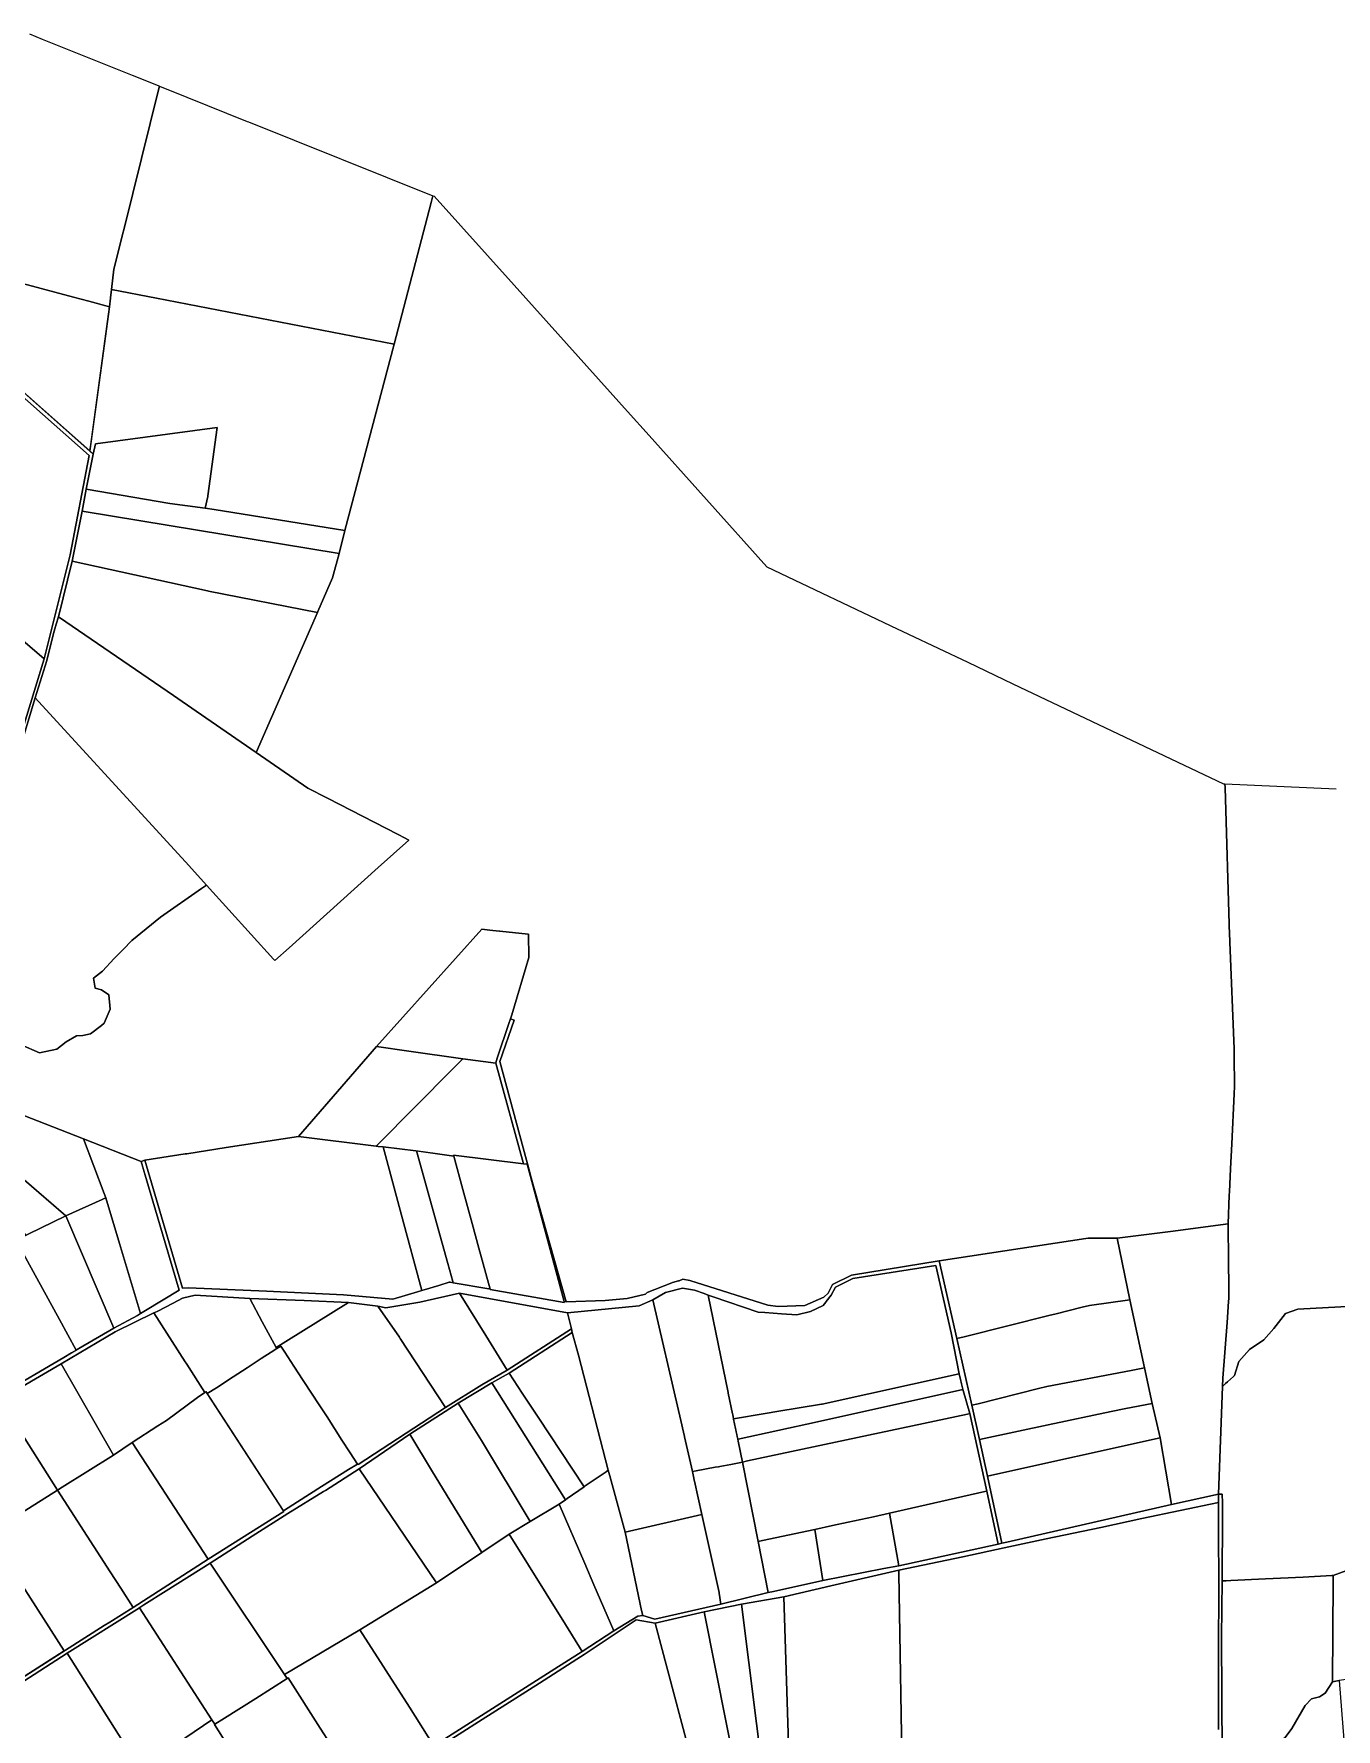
# Model space of a CAD drawing. Header units: metres. Extents: x 3 to 1005126, y 39 to 4383651.
# Drawn here: x 489444 to 490451, y 4374039 to 4375350 of the extents above; entities that cross this region are included whole.
import ezdxf

# ---------------------------------------------------------------- set-up
doc = ezdxf.new("R2010")
doc.units = ezdxf.units.M
doc.header["$MEASUREMENT"] = 0
doc.layers.add('TM_Llucmajor', color=7, linetype='Continuous')

msp = doc.modelspace()

# ---------------------------------------------------------------- linework, layer by layer
at = {"layer": 'TM_Llucmajor', "linetype": 'Continuous', "flags": 128}
for points in [[(489440.3, 4375350.4), (489450.3, 4375346.4), (489472.1, 4375337.6), (489519.8, 4375318.5), (489528.3, 4375315), (489540.6, 4375310.1), (489541.1, 4375309.9), (489540.5, 4375308), (489520.4, 4375227), (489520.3, 4375226.5), (489505.7, 4375168.4), (489503.9, 4375152.7), (489503.2, 4375146.2), (489503.1, 4375145.9), (489502.4, 4375139.2), (489486.3, 4375143.5), (489474.4, 4375146.7), (489435, 4375157.3)], [(489434, 4374568), (489448.1, 4374562), (489461.6, 4374564.8), (489468.9, 4374570.5), (489476.9, 4374575.2), (489481.7, 4374575.3), (489487.6, 4374576.5), (489496.1, 4374583.1), (489498.3, 4374584.8), (489502.9, 4374595.6), (489501.7, 4374606.9), (489496.1, 4374610.6), (489491.1, 4374612), (489490, 4374619.6), (489496.9, 4374625.1), (489505.9, 4374634.8), (489513, 4374642), (489519.7, 4374648.8), (489541.7, 4374666.8), (489573.5, 4374689.1), (489577.4, 4374691.6), (489629.1, 4374634.4), (489630.2, 4374633.3), (489641.3, 4374643.3), (489710.2, 4374705.4), (489733.8, 4374726.6), (489730.6, 4374728.2), (489725.7, 4374730.8), (489671, 4374758.9), (489655.7, 4374766.8), (489615.7, 4374794.4), (489663.2, 4374902.7), (489663.5, 4374903.3), (489674.8, 4374929.5), (489680, 4374948.3), (489684.5, 4374966), (489722.6, 4375110.3), (489751.3, 4375219.8), (489752.5, 4375225.1), (489753.6, 4375224.7), (489815.3, 4375155.9), (489905.4, 4375055.6), (489917.5, 4375042.1), (490010.9, 4374938), (490111.8, 4374890.1), (490115.6, 4374888.2), (490120.5, 4374886), (490166.3, 4374864.2), (490166.3, 4374864.1), (490201.3, 4374847.5), (490364.1, 4374770.1), (490365.3, 4374770.1), (490365.4, 4374767.2), (490368.9, 4374652.6), (490369, 4374650), (490369.1, 4374647.6), (490372.4, 4374565), (490372.4, 4374559.5), (490372.7, 4374535.8), (490372.4, 4374530.3), (490370.6, 4374491.4), (490369.6, 4374472.1), (490368.8, 4374454.4), (490368.7, 4374451.7), (490367.8, 4374429.5), (490323.3, 4374423.8), (490281.9, 4374418.5), (490259.6, 4374418.5), (490257.6, 4374418.2), (490144.3, 4374401.1), (490076.4, 4374390), (490061.8, 4374382.7), (490058.3, 4374376), (490055.1, 4374372.8), (490040.3, 4374366.4), (490019.7, 4374365.7), (490011.7, 4374366.7), (489951.3, 4374385.8), (489946, 4374386.9), (489943.1, 4374385.6), (489942.5, 4374385.5), (489938, 4374384.1), (489937.4, 4374383.9), (489918.4, 4374376.5), (489917, 4374375.3), (489902.8, 4374371.8), (489885.9, 4374370.3), (489855.6, 4374369.3), (489828.1, 4374466.9), (489827.4, 4374469.4), (489804.2, 4374555.1), (489815.4, 4374587.2), (489812.5, 4374588.2), (489813.5, 4374591.3), (489826.7, 4374635.8), (489826.4, 4374653.8), (489826.2, 4374653.8), (489804.2, 4374656.1), (489804, 4374656.1), (489798.8, 4374656.6), (489796.6, 4374656.9), (489790.3, 4374657.5), (489708.9, 4374566.7), (489648.6, 4374497.1), (489592.6, 4374488.8), (489562.1, 4374483.9), (489560.8, 4374483.7), (489529.7, 4374478.8), (489526.8, 4374477.9), (489482.1, 4374495.5), (489406.2, 4374525)], [(489420, 4374763), (489451.7, 4374866.8), (489471.8, 4374947.2), (489486.5, 4375024.1), (489402.8, 4375098.2)], [(489403.4, 4375101.8), (489489.8, 4375025.2), (489484.2, 4374998), (489481.2, 4374981.1), (489473.4, 4374942.5), (489462.8, 4374899.3), (489461.1, 4374893.6), (489458.9, 4374886.4), (489453.8, 4374865.5), (489444.8, 4374836.7), (489412.4, 4374729.4)], [(489412.4, 4374729.4), (489444.8, 4374836.7), (489563.6, 4374706.8), (489577.4, 4374691.6), (489573.5, 4374689.1), (489541.7, 4374666.8), (489519.7, 4374648.8), (489513, 4374642), (489505.9, 4374634.8), (489496.9, 4374625.1), (489490, 4374619.6), (489491.1, 4374612), (489496.1, 4374610.6), (489501.7, 4374606.9), (489502.9, 4374595.6), (489498.3, 4374584.8), (489496.1, 4374583.1), (489487.6, 4374576.5), (489481.7, 4374575.3), (489476.9, 4374575.2), (489468.9, 4374570.5), (489461.6, 4374564.8), (489448.1, 4374562), (489434, 4374568)], [(490474, 4374366.4), (490421.6, 4374363.5), (490412.1, 4374360.3), (490403.2, 4374348.5), (490395.3, 4374339.8), (490384.3, 4374332.4), (490376.1, 4374323.1), (490372.6, 4374312.2), (490372.3, 4374311.8), (490371.9, 4374311.4), (490367.3, 4374307.3), (490365.8, 4374306), (490363.4, 4374303.7), (490363.4, 4374303.7), (490363.7, 4374310.3), (490367, 4374353.3), (490368.2, 4374369.5), (490368.4, 4374371.8), (490368.3, 4374381.3), (490368.1, 4374400.1), (490367.8, 4374429.5), (490368.7, 4374451.7), (490368.8, 4374454.4), (490369.6, 4374472.1), (490370.6, 4374491.4), (490372.4, 4374530.3), (490372.7, 4374535.8), (490372.4, 4374559.5), (490372.4, 4374565), (490369.1, 4374647.6), (490369, 4374650), (490368.9, 4374652.6), (490365.4, 4374767.2), (490365.3, 4374770.1), (490451.4, 4374766.2)], [(489417.8, 4374297.3), (489467.1, 4374326.3), (489473, 4374329.8), (489478.7, 4374333.2), (489505.6, 4374349), (489523.9, 4374358.8), (489526.3, 4374360.1), (489530.2, 4374362.5), (489556.3, 4374378.4), (489532.5, 4374458.6), (489530, 4374467.3), (489526.8, 4374477.9), (489529.7, 4374478.8), (489558.9, 4374379.8), (489563.4, 4374380), (489623.9, 4374377.5), (489683.4, 4374374.6), (489721.6, 4374371.3), (489740.7, 4374377.1), (489744, 4374378.1), (489745.8, 4374378.6), (489757, 4374381.8), (489765.1, 4374384.5), (489765.5, 4374384.5), (489765.9, 4374384.4), (489768.2, 4374384), (489795.9, 4374379.2), (489796.8, 4374379.1), (489796.8, 4374378.8), (489854.2, 4374368.7), (489854.1, 4374369.4), (489854.1, 4374369.4), (489855.6, 4374369.3), (489885.9, 4374370.3), (489902.8, 4374371.8), (489917, 4374375.3), (489918.4, 4374376.5), (489937.4, 4374383.9), (489938, 4374384.1), (489942.5, 4374385.5), (489943.1, 4374385.6), (489946, 4374386.9), (489951.3, 4374385.8), (490011.7, 4374366.7), (490019.7, 4374365.7), (490040.3, 4374366.4), (490055.1, 4374372.8), (490058.3, 4374376), (490061.8, 4374382.7), (490076.4, 4374390), (490144.3, 4374401.1), (490157.9, 4374340.8), (490169.6, 4374289.2), (490175.4, 4374262.8), (490181.6, 4374234.3), (490192.7, 4374182.5), (490189.9, 4374181.8), (490181, 4374222.8), (490167.9, 4374282.8), (490162.8, 4374300.7), (490159.7, 4374313.6), (490153.5, 4374345.3), (490141.7, 4374397.3), (490077.3, 4374387.2), (490064, 4374380.6), (490060.7, 4374374.4), (490056.8, 4374369.4), (490056.5, 4374369), (490054.4, 4374366.4), (490044.6, 4374361.8), (490034.2, 4374359.3), (490022.2, 4374360), (490009.3, 4374360.9), (490004.2, 4374361.2), (489969.4, 4374373.1), (489965.4, 4374374.4), (489962.4, 4374375.6), (489954.9, 4374378.4), (489945.7, 4374379.8), (489932.5, 4374376.5), (489922.7, 4374370.8), (489912, 4374366.2), (489856.7, 4374360.7), (489773.2, 4374375.9), (489742.5, 4374368.9), (489716, 4374364.7), (489709.9, 4374365.8), (489687.1, 4374368.8), (489653, 4374370.2), (489610.8, 4374371.9), (489568.5, 4374374.3), (489558.7, 4374372), (489551.5, 4374368.3), (489539.1, 4374361.9), (489536.6, 4374360.7), (489506.6, 4374346), (489464.9, 4374321.4), (489417.7, 4374293.7)], [(490490.2, 4374172.8), (490449.1, 4374157.4), (490448.1, 4374157.4), (490425.8, 4374156.3), (490396.6, 4374154.9), (490369.8, 4374153.6), (490366.2, 4374153.4), (490363.2, 4374153.3), (490363.5, 4374204.6), (490363.4, 4374212.7), (490363.4, 4374213.8), (490363.3, 4374220.3), (490362.6, 4374220.3), (490360.3, 4374220.3), (490363.4, 4374303.7), (490365.8, 4374306), (490367.3, 4374307.3), (490371.9, 4374311.4), (490372.3, 4374311.8), (490372.6, 4374312.2), (490376.1, 4374323.1), (490384.3, 4374332.4), (490395.3, 4374339.8), (490403.2, 4374348.5), (490412.1, 4374360.3), (490421.6, 4374363.5), (490474, 4374366.4)], [(489412.4, 4374064), (489468.2, 4374099.8), (489498.3, 4374118.9), (489502.6, 4374121.5), (489520.7, 4374132.6), (489578.6, 4374170), (489637.3, 4374206.9), (489637.3, 4374206.9), (489636.9, 4374207.6), (489647.7, 4374214.6), (489666.3, 4374226.4), (489687.3, 4374239.4), (489694.2, 4374243.7), (489694.3, 4374243.8), (489694.6, 4374243.4), (489762.2, 4374287.4), (489790.5, 4374304.9), (489810.1, 4374316.4), (489859.8, 4374348.4), (489860.4, 4374345.6), (489811.5, 4374314.1), (489798, 4374306.6), (489772, 4374290.8), (489734.8, 4374266.9), (489695.4, 4374240.1), (489669.5, 4374223.3), (489667.9, 4374222.4), (489640.3, 4374205.5), (489612.8, 4374187.9), (489580.3, 4374167), (489546.2, 4374145.5), (489529, 4374134.7), (489525.9, 4374132.7), (489525.4, 4374132.4), (489469.5, 4374097.5), (489410.2, 4374059.3)], [(489753.3, 4374025.8), (489844, 4374083.5), (489868, 4374098.8), (489892.4, 4374114.6), (489911.1, 4374126.1), (489914.9, 4374126.5), (489924.2, 4374123.6), (489975.3, 4374135.2), (490012, 4374144.3), (490016, 4374145.2), (490054.1, 4374153.5), (490101.5, 4374162.8), (490112.9, 4374165), (490189.9, 4374181.8), (490192.7, 4374182.5), (490196.6, 4374183.3), (490324.1, 4374212.4), (490360.3, 4374220.3), (490360.3, 4374214.1), (490300.9, 4374201.5), (490269.3, 4374194.7), (490227.1, 4374185.8), (490194.4, 4374178.8), (490162.5, 4374172), (490137.7, 4374166.8), (490113, 4374161.5), (490060.4, 4374149.5), (490024, 4374141.1), (489991.2, 4374135.2), (489962.4, 4374129.3), (489924.6, 4374120.7), (489909.9, 4374123.1), (489869.6, 4374096.3), (489864, 4374092.7), (489835, 4374074.2), (489790.7, 4374046), (489755, 4374023.3)], [(490360.3, 4374038.2), (490360.3, 4374118.6), (490360.6, 4374128.8), (490360.3, 4374214.1), (490360.3, 4374220.3), (490362.6, 4374220.3), (490363.3, 4374220.3), (490363.4, 4374213.8), (490363.4, 4374212.7), (490363.5, 4374204.6), (490363.2, 4374153.3), (490362.7, 4374110), (490363.2, 4374018.5)], [(490115.8, 4373987.7), (490113.1, 4374159.1), (490113, 4374161.5), (490137.7, 4374166.8), (490162.5, 4374172), (490194.4, 4374178.8), (490227.1, 4374185.8), (490269.3, 4374194.7), (490300.9, 4374201.5), (490360.3, 4374214.1), (490360.6, 4374128.8), (490360.3, 4374118.6), (490360.3, 4374038.2)]]:
    msp.add_lwpolyline(points, dxfattribs=at)
for points in [[(489538.6, 4375146), (489503.9, 4375152.7), (489505.7, 4375168.4), (489520.3, 4375226.5), (489520.4, 4375227), (489540.5, 4375308), (489541.1, 4375309.9), (489562.2, 4375301.4), (489608.9, 4375282.7), (489609.8, 4375282.3), (489752.5, 4375225.1), (489751.3, 4375219.8), (489722.6, 4375110.3), (489538.8, 4375145.9), (489538.6, 4375146)], [(489487.1, 4375027.7), (489403.4, 4375101.8), (489435, 4375157.3), (489474.4, 4375146.7), (489486.3, 4375143.5), (489502.4, 4375139.2), (489487.1, 4375027.7)], [(489491.5, 4375033.2), (489489.8, 4375025.2), (489487.1, 4375027.7), (489487.8, 4375032.7), (489502.4, 4375139.2), (489503.1, 4375145.9), (489503.2, 4375146.2), (489503.9, 4375152.7), (489538.6, 4375146), (489538.8, 4375145.9), (489722.6, 4375110.3), (489684.5, 4374966), (489583.4, 4374982.3), (489576.4, 4374983.3), (489578.4, 4374992.5), (489578.5, 4374992.8), (489585.5, 4375045.7), (489491.5, 4375033.2)], [(489400.5, 4374910.8), (489368.9, 4374938), (489409.3, 4375010.9), (489407.8, 4375031), (489402.8, 4375098.2), (489486.5, 4375024.1), (489471.8, 4374947.2), (489451.7, 4374866.8), (489420.8, 4374893.4), (489400.5, 4374910.8)], [(489491.5, 4375033.2), (489585.5, 4375045.7), (489578.5, 4374992.8), (489578.4, 4374992.5), (489576.4, 4374983.3), (489549.1, 4374987), (489484.2, 4374998), (489489.8, 4375025.2), (489491.5, 4375033.2)], [(489680, 4374948.3), (489481.2, 4374981.1), (489484.2, 4374998), (489549.1, 4374987), (489576.4, 4374983.3), (489583.4, 4374982.3), (489684.5, 4374966), (489680, 4374948.3)], [(489578.1, 4374919.4), (489473.4, 4374942.5), (489481.2, 4374981.1), (489680, 4374948.3), (489674.8, 4374929.5), (489663.5, 4374903.3), (489663.2, 4374902.7), (489578.9, 4374919.2), (489578.1, 4374919.4)], [(489463.7, 4374898.7), (489462.8, 4374899.3), (489473.4, 4374942.5), (489578.1, 4374919.4), (489578.9, 4374919.2), (489663.2, 4374902.7), (489615.7, 4374794.4), (489569.4, 4374826.2), (489551.7, 4374838.3), (489463.7, 4374898.7)], [(489407.3, 4374723.9), (489345.6, 4374760.9), (489356.8, 4374781.4), (489380.6, 4374823.8), (489383.5, 4374828.8), (489389.1, 4374838.5), (489420.8, 4374893.4), (489451.7, 4374866.8), (489420, 4374763), (489407.3, 4374723.9)], [(489563.6, 4374706.8), (489444.8, 4374836.7), (489453.8, 4374865.5), (489458.9, 4374886.4), (489461.1, 4374893.6), (489462.8, 4374899.3), (489463.7, 4374898.7), (489551.7, 4374838.3), (489569.4, 4374826.2), (489615.7, 4374794.4), (489655.7, 4374766.8), (489671, 4374758.9), (489725.7, 4374730.8), (489730.6, 4374728.2), (489733.8, 4374726.6), (489710.2, 4374705.4), (489641.3, 4374643.3), (489630.2, 4374633.3), (489629.1, 4374634.4), (489577.4, 4374691.6), (489563.6, 4374706.8)], [(489733.8, 4374563.2), (489708.9, 4374566.7), (489790.3, 4374657.5), (489796.6, 4374656.9), (489798.8, 4374656.6), (489804, 4374656.1), (489804.2, 4374656.1), (489826.2, 4374653.8), (489826.4, 4374653.8), (489826.7, 4374635.8), (489813.5, 4374591.3), (489812.5, 4374588.2), (489811.3, 4374584.7), (489802.6, 4374558.6), (489801.5, 4374555.1), (489801.1, 4374553.9), (489775.7, 4374557.4), (489733.8, 4374563.2)], [(489822.5, 4374476), (489801.1, 4374553.9), (489801.5, 4374555.1), (489802.6, 4374558.6), (489811.3, 4374584.7), (489812.5, 4374588.2), (489815.4, 4374587.2), (489804.2, 4374555.1), (489827.4, 4374469.4), (489828.1, 4374466.9), (489855.6, 4374369.3), (489854.1, 4374369.4), (489825.4, 4374475.7), (489822.5, 4374476)], [(489708.6, 4374489.7), (489648.6, 4374497.1), (489708.9, 4374566.7), (489733.8, 4374563.2), (489775.7, 4374557.4), (489767.6, 4374549.2), (489709.9, 4374491), (489708.6, 4374489.7)], [(489768.6, 4374482), (489754.2, 4374484), (489739.2, 4374486.1), (489714, 4374489.1), (489710.2, 4374489.5), (489708.6, 4374489.7), (489709.9, 4374491), (489767.6, 4374549.2), (489775.7, 4374557.4), (489801.1, 4374553.9), (489822.5, 4374476), (489768.4, 4374482.7), (489768.6, 4374482)], [(489468.4, 4374435.9), (489466.8, 4374437.3), (489380.9, 4374511.3), (489380.2, 4374512), (489404.9, 4374525.4), (489406.2, 4374525), (489482.1, 4374495.5), (489498.1, 4374453.1), (489499.4, 4374449.7), (489497.6, 4374448.9), (489496.7, 4374448.5), (489468.4, 4374435.9)], [(489367, 4374503.8), (489366.4, 4374504.4), (489380.2, 4374512), (489380.9, 4374511.3), (489468.4, 4374435.9), (489439.5, 4374421.7), (489437.9, 4374420.8), (489400.3, 4374464.8), (489390.1, 4374476.7), (489384, 4374483.9), (489380.9, 4374487.4), (489367, 4374503.8)], [(489482.1, 4374495.5), (489526.8, 4374477.9), (489529.5, 4374468.9), (489530, 4374467.3), (489532.5, 4374458.6), (489556.3, 4374378.4), (489530.2, 4374362.5), (489528.9, 4374361.7), (489526.3, 4374360.1), (489510, 4374414.4), (489499.4, 4374449.7), (489498.1, 4374453.1), (489482.1, 4374495.5)], [(489592.6, 4374488.8), (489648.6, 4374497.1), (489708.6, 4374489.7), (489710.2, 4374489.5), (489714, 4374489.1), (489728.2, 4374436.4), (489744, 4374378.1), (489740.7, 4374377.1), (489721.6, 4374371.3), (489683.4, 4374374.6), (489623.9, 4374377.5), (489563.4, 4374380), (489558.9, 4374379.8), (489529.7, 4374478.8), (489560.8, 4374483.7), (489562.1, 4374483.9), (489592.6, 4374488.8)], [(489757, 4374381.8), (489745.8, 4374378.6), (489744, 4374378.1), (489728.2, 4374436.4), (489714, 4374489.1), (489739.2, 4374486.1), (489739.8, 4374486), (489759.7, 4374414.7), (489764.1, 4374398.9), (489768, 4374385), (489768.2, 4374384), (489765.9, 4374384.4), (489765.5, 4374384.5), (489765.1, 4374384.5), (489757, 4374381.8)], [(489788, 4374410.9), (489796.8, 4374379.1), (489795.9, 4374379.2), (489768.2, 4374384), (489768, 4374385), (489764.1, 4374398.9), (489759.7, 4374414.7), (489739.8, 4374486), (489754.2, 4374484), (489768.6, 4374482), (489775.6, 4374456.3), (489782.9, 4374429.9), (489788, 4374410.9)], [(489854.1, 4374369.4), (489854.2, 4374368.7), (489796.8, 4374378.8), (489796.8, 4374379.1), (489788, 4374410.9), (489782.9, 4374429.9), (489775.6, 4374456.3), (489768.6, 4374482), (489768.4, 4374482.7), (489822.5, 4374476), (489825.4, 4374475.7), (489854.1, 4374369.4)], [(489499.4, 4374449.7), (489510, 4374414.4), (489526.3, 4374360.1), (489523.9, 4374358.8), (489505.6, 4374349), (489468.4, 4374435.9), (489496.7, 4374448.5), (489497.6, 4374448.9), (489499.4, 4374449.7)], [(489463.6, 4374355.6), (489430, 4374416.8), (489437.9, 4374420.8), (489439.5, 4374421.7), (489468.4, 4374435.9), (489505.6, 4374349), (489478.7, 4374333.2), (489476.6, 4374331.9), (489463.6, 4374355.6)], [(490291.7, 4374370.8), (490281.9, 4374418.5), (490323.3, 4374423.8), (490367.8, 4374429.5), (490368.1, 4374400.1), (490368.3, 4374381.3), (490368.4, 4374371.8), (490368.2, 4374369.5), (490367, 4374353.3), (490363.7, 4374310.3), (490363.4, 4374303.7), (490360.3, 4374220.3), (490324.1, 4374212.4), (490315.3, 4374264), (490309, 4374290.7), (490303.2, 4374318.2), (490291.7, 4374370.8)], [(489463.6, 4374355.6), (489476.6, 4374331.9), (489473, 4374329.8), (489467.1, 4374326.3), (489417.8, 4374297.3), (489373.4, 4374383.6), (489371.8, 4374386.7), (489399.8, 4374401.5), (489430, 4374416.8), (489463.6, 4374355.6)], [(490157.9, 4374340.8), (490144.3, 4374401.1), (490257.6, 4374418.2), (490259.6, 4374418.5), (490281.9, 4374418.5), (490291.7, 4374370.8), (490260.5, 4374366.4), (490254.9, 4374365), (490233.8, 4374359.8), (490230.2, 4374358.9), (490163.6, 4374342.2), (490157.9, 4374340.8)], [(489965.4, 4374374.4), (489969.4, 4374373.1), (490004.2, 4374361.2), (490009.3, 4374360.9), (490022.2, 4374360), (490034.2, 4374359.3), (490044.6, 4374361.8), (490054.4, 4374366.4), (490056.5, 4374369), (490056.8, 4374369.4), (490060.7, 4374374.4), (490064, 4374380.6), (490077.3, 4374387.2), (490141.7, 4374397.3), (490153.5, 4374345.3), (490159.7, 4374313.6), (490053.7, 4374290.1), (490053.1, 4374290), (490018.7, 4374284.3), (490011.1, 4374283.1), (490009.5, 4374282.8), (489985.2, 4374278.8), (489984.5, 4374282.1), (489984.4, 4374282.5), (489981.1, 4374298.7), (489981, 4374299.1), (489965.4, 4374374.4)], [(489709.9, 4374365.8), (489716, 4374364.7), (489742.5, 4374368.9), (489773.2, 4374375.9), (489793.6, 4374343.1), (489810.1, 4374316.4), (489790.5, 4374304.9), (489762.2, 4374287.4), (489727.2, 4374340.9), (489726.7, 4374341.8), (489709.9, 4374365.8)], [(489773.2, 4374375.9), (489856.7, 4374360.7), (489859.8, 4374348.4), (489810.1, 4374316.4), (489793.6, 4374343.1), (489773.2, 4374375.9)], [(489942.6, 4374285.1), (489922.7, 4374370.8), (489932.5, 4374376.5), (489945.7, 4374379.8), (489954.9, 4374378.4), (489962.4, 4374375.6), (489965.4, 4374374.4), (489981, 4374299.1), (489981.1, 4374298.7), (489984.4, 4374282.5), (489984.5, 4374282.1), (489985.2, 4374278.8), (489985.2, 4374278.5), (489988.7, 4374261.4), (489992, 4374245.2), (489983.1, 4374243.5), (489974.4, 4374241.9), (489973.4, 4374241.7), (489970.9, 4374241.3), (489956.3, 4374238.5), (489953.3, 4374237.9), (489947.2, 4374264.9), (489947.2, 4374265), (489943.6, 4374280.7), (489942.6, 4374285.1)], [(489631.2, 4374333.8), (489631.7, 4374333.1), (489627.3, 4374330.3), (489619.7, 4374325.4), (489608.8, 4374318.3), (489598, 4374311.2), (489585, 4374302.8), (489577.9, 4374298.2), (489576.8, 4374299.8), (489576, 4374299.2), (489562.2, 4374320.9), (489561.6, 4374321.9), (489560.9, 4374322.9), (489536.6, 4374360.7), (489539.1, 4374361.9), (489551.5, 4374368.3), (489558.7, 4374372), (489568.5, 4374374.3), (489610.8, 4374371.9), (489620.5, 4374353.7), (489631.2, 4374333.8)], [(489610.8, 4374371.9), (489653, 4374370.2), (489687.1, 4374368.8), (489638.8, 4374338.6), (489631.2, 4374333.8), (489620.5, 4374353.7), (489610.8, 4374371.9)], [(489694.3, 4374243.8), (489694.2, 4374243.7), (489691.4, 4374248), (489688.5, 4374252.3), (489682.1, 4374262.3), (489670.6, 4374280.2), (489664.1, 4374290.3), (489659, 4374297.8), (489652.1, 4374308.5), (489645, 4374319.5), (489638, 4374330.2), (489634.8, 4374335), (489631.7, 4374333.1), (489631.2, 4374333.8), (489638.8, 4374338.6), (489687.1, 4374368.8), (489709.9, 4374365.8), (489726.7, 4374341.8), (489727.2, 4374340.9), (489762.2, 4374287.4), (489694.6, 4374243.4), (489694.3, 4374243.8)], [(489859.8, 4374348.4), (489856.7, 4374360.7), (489912, 4374366.2), (489922.7, 4374370.8), (489942.6, 4374285.1), (489943.6, 4374280.7), (489947.2, 4374265), (489947.2, 4374264.9), (489953.3, 4374237.9), (489954.4, 4374232.7), (489954.5, 4374232.4), (489954.9, 4374230.4), (489960.5, 4374204.8), (489901.3, 4374190.9), (489889.7, 4374233.6), (489889.6, 4374233.8), (489889.2, 4374235.3), (489888.2, 4374239), (489865.3, 4374328), (489860.4, 4374345.6), (489859.8, 4374348.4)], [(490169.6, 4374289.2), (490157.9, 4374340.8), (490163.6, 4374342.2), (490230.2, 4374358.9), (490233.8, 4374359.8), (490254.9, 4374365), (490260.5, 4374366.4), (490291.7, 4374370.8), (490303.2, 4374318.2), (490292.7, 4374316.2), (490227.5, 4374303.8), (490221.1, 4374302.2), (490174.4, 4374290.4), (490169.6, 4374289.2)], [(489506.6, 4374346), (489536.6, 4374360.7), (489560.9, 4374322.9), (489561.6, 4374321.9), (489562.2, 4374320.9), (489576, 4374299.2), (489570.5, 4374295.2), (489546.4, 4374277.5), (489539.8, 4374273.2), (489519.9, 4374260.3), (489505.3, 4374250.7), (489464.9, 4374321.4), (489506.6, 4374346)], [(489821.6, 4374298.7), (489811.5, 4374314.1), (489860.4, 4374345.6), (489865.3, 4374328), (489888.2, 4374239), (489886.5, 4374237.8), (489870.4, 4374226.8), (489869.5, 4374226.1), (489834, 4374279.9), (489821.6, 4374298.7)], [(489631.7, 4374333.1), (489634.8, 4374335), (489638, 4374330.2), (489645, 4374319.5), (489652.1, 4374308.5), (489659, 4374297.8), (489664.1, 4374290.3), (489670.6, 4374280.2), (489682.1, 4374262.3), (489688.5, 4374252.3), (489691.4, 4374248), (489694.2, 4374243.7), (489687.3, 4374239.4), (489666.3, 4374226.4), (489647.7, 4374214.6), (489636.9, 4374207.6), (489577.9, 4374298.2), (489585, 4374302.8), (489598, 4374311.2), (489608.8, 4374318.3), (489619.7, 4374325.4), (489627.3, 4374330.3), (489631.7, 4374333.1)], [(489462.1, 4374223.5), (489417.7, 4374293.7), (489464.9, 4374321.4), (489505.3, 4374250.7), (489465.7, 4374225.8), (489462.1, 4374223.5)], [(489855, 4374216.1), (489798, 4374306.6), (489811.5, 4374314.1), (489821.6, 4374298.7), (489834, 4374279.9), (489869.5, 4374226.1), (489856.5, 4374217.2), (489855, 4374216.1)], [(489988.4, 4374262.9), (489985.2, 4374278.5), (489985.2, 4374278.8), (490009.5, 4374282.8), (490011.1, 4374283.1), (490018.7, 4374284.3), (490053.1, 4374290), (490053.7, 4374290.1), (490159.7, 4374313.6), (490162.6, 4374301.3), (490050.1, 4374276.5), (489988.8, 4374263), (489988.4, 4374262.9)], [(490175.4, 4374262.8), (490169.6, 4374289.2), (490174.4, 4374290.4), (490221.1, 4374302.2), (490227.5, 4374303.8), (490292.7, 4374316.2), (490303.2, 4374318.2), (490309, 4374290.7), (490288.6, 4374286.8), (490277.3, 4374284.4), (490228.5, 4374274), (490179.1, 4374263.6), (490175.4, 4374262.8)], [(489578.6, 4374170), (489519.9, 4374260.3), (489539.8, 4374273.2), (489546.4, 4374277.5), (489570.5, 4374295.2), (489576, 4374299.2), (489576.8, 4374299.8), (489637.3, 4374206.9), (489578.6, 4374170)], [(489790, 4374261.9), (489772, 4374290.8), (489798, 4374306.6), (489855, 4374216.1), (489850.2, 4374212.8), (489827.8, 4374199.2), (489790, 4374261.9)], [(490162.8, 4374300.7), (490167.9, 4374282.8), (490166.1, 4374282.4), (489996, 4374246.1), (489992, 4374245.2), (489988.7, 4374261.4), (489988.4, 4374262.9), (489988.8, 4374263), (490050.1, 4374276.5), (490162.6, 4374301.3), (490162.8, 4374300.7)], [(489374.3, 4374247.4), (489364.1, 4374263.9), (489417.7, 4374293.7), (489462.1, 4374223.5), (489410, 4374190.7), (489374.6, 4374246.9), (489374.3, 4374247.4)], [(489752.2, 4374237.7), (489734.8, 4374266.9), (489772, 4374290.8), (489790, 4374261.9), (489827.8, 4374199.2), (489811.6, 4374189.6), (489790.3, 4374175.2), (489752.2, 4374237.7)], [(490181.6, 4374234.3), (490175.4, 4374262.8), (490179.1, 4374263.6), (490228.5, 4374274), (490277.3, 4374284.4), (490288.6, 4374286.8), (490309, 4374290.7), (490315.3, 4374264), (490185, 4374235), (490181.6, 4374234.3)], [(490004.1, 4374183.9), (489992, 4374245.2), (489996, 4374246.1), (490166.1, 4374282.4), (490167.9, 4374282.8), (490181, 4374222.8), (490179.5, 4374222.4), (490105.8, 4374205.7), (490093.4, 4374203), (490073.9, 4374198.8), (490061.6, 4374196.1), (490048.1, 4374193.2), (490007.6, 4374184.6), (490004.1, 4374183.9)], [(489495.3, 4374172), (489462.1, 4374223.5), (489465.7, 4374225.8), (489505.3, 4374250.7), (489519.9, 4374260.3), (489578.6, 4374170), (489520.7, 4374132.6), (489511, 4374147.6), (489502.9, 4374160.3), (489495.3, 4374172)], [(489755.4, 4374151.7), (489695.4, 4374240.1), (489734.8, 4374266.9), (489752.2, 4374237.7), (489790.3, 4374175.2), (489755.4, 4374151.7)], [(490192.7, 4374182.5), (490181.6, 4374234.3), (490185, 4374235), (490315.3, 4374264), (490324.1, 4374212.4), (490196.6, 4374183.3), (490192.7, 4374182.5)], [(489954.4, 4374232.7), (489953.3, 4374237.9), (489956.3, 4374238.5), (489970.9, 4374241.3), (489973.4, 4374241.7), (489974.4, 4374241.9), (489983.1, 4374243.5), (489992, 4374245.2), (490004.1, 4374183.9), (490012, 4374144.3), (489975.3, 4374135.2), (489974, 4374143.9), (489973.9, 4374144.4), (489960.5, 4374204.8), (489954.9, 4374230.4), (489954.5, 4374232.4), (489954.4, 4374232.7)], [(489637.8, 4374080.8), (489580.3, 4374167), (489612.8, 4374187.9), (489640.3, 4374205.5), (489667.9, 4374222.4), (489669.5, 4374223.3), (489695.4, 4374240.1), (489755.4, 4374151.7), (489696.1, 4374115.4), (489637.8, 4374080.8)], [(489870, 4374166.8), (489850.2, 4374212.8), (489855, 4374216.1), (489856.5, 4374217.2), (489869.5, 4374226.1), (489870.4, 4374226.8), (489886.5, 4374237.8), (489888.2, 4374239), (489889.2, 4374235.3), (489889.6, 4374233.8), (489889.7, 4374233.6), (489901.3, 4374190.9), (489913.8, 4374130.5), (489914.9, 4374126.5), (489911.1, 4374126.1), (489892.4, 4374114.6), (489877.1, 4374150.3), (489870, 4374166.8)], [(489410, 4374190.7), (489462.1, 4374223.5), (489495.3, 4374172), (489502.9, 4374160.3), (489511, 4374147.6), (489520.7, 4374132.6), (489502.6, 4374121.5), (489498.3, 4374118.9), (489468.2, 4374099.8), (489467.2, 4374099.1), (489409, 4374190.1), (489410, 4374190.7)], [(490112.9, 4374165), (490105.8, 4374205.7), (490179.5, 4374222.4), (490181, 4374222.8), (490189.9, 4374181.8), (490112.9, 4374165)], [(489855, 4374119.7), (489811.6, 4374189.6), (489827.8, 4374199.2), (489850.2, 4374212.8), (489870, 4374166.8), (489877.1, 4374150.3), (489892.4, 4374114.6), (489868, 4374098.8), (489855, 4374119.7)], [(490054.1, 4374153.5), (490048.1, 4374193.2), (490061.6, 4374196.1), (490073.9, 4374198.8), (490093.4, 4374203), (490105.8, 4374205.7), (490112.9, 4374165), (490101.5, 4374162.8), (490054.1, 4374153.5)], [(489913.8, 4374130.5), (489901.3, 4374190.9), (489960.5, 4374204.8), (489973.9, 4374144.4), (489974, 4374143.9), (489975.3, 4374135.2), (489924.2, 4374123.6), (489914.9, 4374126.5), (489913.8, 4374130.5)], [(490012, 4374144.3), (490004.1, 4374183.9), (490007.6, 4374184.6), (490048.1, 4374193.2), (490054.1, 4374153.5), (490016, 4374145.2), (490012, 4374144.3)], [(489467.2, 4374099.1), (489412.4, 4374064), (489409, 4374061.9), (489408, 4374063.4), (489396.1, 4374081.7), (489363, 4374132.3), (489361.3, 4374134.9), (489350.8, 4374151), (489382.8, 4374173.1), (489409, 4374190.1), (489467.2, 4374099.1)], [(489734.3, 4374055.5), (489696.1, 4374115.4), (489755.4, 4374151.7), (489790.3, 4374175.2), (489811.6, 4374189.6), (489855, 4374119.7), (489868, 4374098.8), (489844, 4374083.5), (489753.3, 4374025.8), (489734.3, 4374055.5)], [(489637.8, 4374080.8), (489639.8, 4374077.8), (489615.5, 4374062.4), (489591.4, 4374047.2), (489583.9, 4374042.4), (489581.6, 4374045.8), (489525.4, 4374132.4), (489525.9, 4374132.7), (489529, 4374134.7), (489546.2, 4374145.5), (489580.3, 4374167), (489637.8, 4374080.8)], [(490448.6, 4374075.3), (490449.1, 4374153), (490449.1, 4374157.4), (490490.2, 4374172.8), (490490.6, 4374146.2), (490489.6, 4374081.3), (490453.6, 4374076.3), (490448.6, 4374075.3)], [(490109.6, 4373986.4), (490109.4, 4373986.4), (490103.4, 4373985.2), (490102.1, 4373984.8), (490100.6, 4373984.6), (490096.4, 4373984.9), (490092.6, 4373984.9), (490093.3, 4373987.9), (490089.9, 4373988.2), (490072, 4373989.8), (490056.5, 4373991.1), (490028.8, 4373994.7), (490024, 4374141.1), (490060.4, 4374149.5), (490113, 4374161.5), (490113.1, 4374159.1), (490115.8, 4373987.7), (490109.6, 4373986.4)], [(490363.2, 4374018.5), (490362.7, 4374110), (490363.2, 4374153.3), (490366.2, 4374153.4), (490369.8, 4374153.6), (490396.6, 4374154.9), (490425.8, 4374156.3), (490448.1, 4374157.4), (490449.1, 4374157.4), (490449.1, 4374153), (490448.6, 4374075.3), (490443, 4374066.5), (490438.4, 4374063.7), (490432.4, 4374062.1), (490427.4, 4374057), (490417.1, 4374039.1), (490411.9, 4374032.2), (490404.1, 4374026.5), (490368.9, 4374019.3), (490363.2, 4374018.5)], [(490008.6, 4373997.8), (489991.2, 4374135.2), (490024, 4374141.1), (490028.8, 4373994.7), (490008.6, 4373997.8)], [(489526.1, 4374008), (489469.5, 4374097.5), (489525.4, 4374132.4), (489581.6, 4374045.8), (489527.7, 4374009.1), (489526.1, 4374008)], [(489959.2, 4373989.6), (489924.6, 4374120.7), (489962.4, 4374129.3), (489988.2, 4373999.6), (489959.2, 4373989.6)], [(489988.2, 4373999.6), (489962.4, 4374129.3), (489991.2, 4374135.2), (490008.6, 4373997.8), (489988.2, 4373999.6)], [(489696.8, 4373990.8), (489696.5, 4373990.6), (489681.2, 4374014.7), (489665.4, 4374039.4), (489640.6, 4374078.3), (489639.8, 4374077.8), (489637.8, 4374080.8), (489696.1, 4374115.4), (489734.3, 4374055.5), (489753.3, 4374025.8), (489740.6, 4374017.9), (489696.8, 4373990.8)], [(489869.6, 4374096.3), (489909.9, 4374123.1), (489924.6, 4374120.7), (489959.2, 4373989.6), (489951.3, 4373986.7), (489943.2, 4373983.7), (489938.6, 4373982.1), (489935.2, 4373980.9), (489912.2, 4373972.7), (489900.8, 4373968.9), (489871.7, 4373959.1), (489851.5, 4373948.6), (489816.2, 4373930.1), (489788.4, 4373972.5), (489755, 4374023.3), (489790.7, 4374046), (489835, 4374074.2), (489864, 4374092.7), (489869.6, 4374096.3)], [(489471.9, 4373971), (489468.7, 4373969), (489441.9, 4374010.2), (489410.2, 4374059.3), (489469.5, 4374097.5), (489526.1, 4374008), (489471.9, 4373971)], [(489696.5, 4373990.6), (489697, 4373989.8), (489684, 4373981.6), (489663.8, 4373968.8), (489660.4, 4373966.6), (489642.7, 4373955.3), (489640.1, 4373953.7), (489617, 4373989.7), (489597.3, 4374020.4), (489583.5, 4374042.2), (489583.9, 4374042.4), (489591.4, 4374047.2), (489615.5, 4374062.4), (489639.8, 4374077.8), (489640.6, 4374078.3), (489665.4, 4374039.4), (489681.2, 4374014.7), (489696.5, 4373990.6)], [(490366.3, 4373940.7), (490363.2, 4374018.5), (490368.9, 4374019.3), (490404.1, 4374026.5), (490411.9, 4374032.2), (490417.1, 4374039.1), (490427.4, 4374057), (490432.4, 4374062.1), (490438.4, 4374063.7), (490443, 4374066.5), (490448.6, 4374075.3), (490453.6, 4374076.3), (490461.6, 4373974.5), (490450.6, 4373971.2), (490368.4, 4373941.7), (490366.3, 4373940.7)], [(489640.4, 4373953.2), (489594.7, 4373923.4), (489586.7, 4373918.2), (489585.7, 4373919.8), (489582.7, 4373924.4), (489554.5, 4373968.4), (489554, 4373969.2), (489544.4, 4373983.8), (489543.7, 4373984.9), (489527.7, 4374009.1), (489581.6, 4374045.8), (489583.9, 4374042.4), (489583.5, 4374042.2), (489597.3, 4374020.4), (489617, 4373989.7), (489640.1, 4373953.7), (489640.4, 4373953.2)]]:
    msp.add_lwpolyline(points, close=True, dxfattribs=at)

doc.saveas('drawing.dxf')
